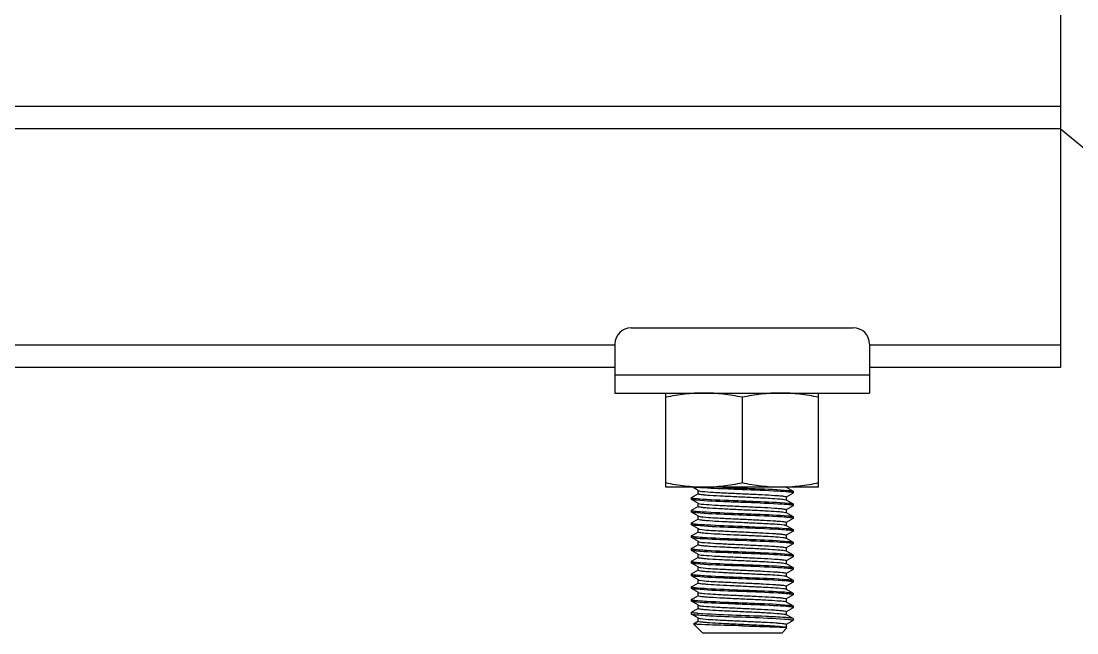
# Model space of a CAD drawing. Header units: inches. Extents: x -1293886 to -986005, y -15154 to 203628.
# Drawn here: x -1239434 to -1238868, y 85905 to 86232 of the extents above; entities that cross this region are included whole.
import ezdxf

# ---------------------------------------------------------------- set-up
doc = ezdxf.new("R2010")
doc.units = ezdxf.units.IN
doc.header["$LTSCALE"] = 100
doc.header["$MEASUREMENT"] = 0
doc.layers.add('W_DIM', color=4, linetype='Continuous')
doc.styles.get("Standard").update_dxf_attribs({"font": 'txt.shx', "bigfont": 'bzhz.shx'})
doc.dimstyles.get("Standard").update_dxf_attribs({"dimtxt": 0.18, "dimasz": 0.18, "dimexe": 0.18, "dimexo": 0.0625, "dimgap": 0.09, "dimtad": 0, "dimtih": 1, "dimtoh": 1, "dimdec": 4, "dimzin": 0, "dimdsep": 46, "dimtxsty": 'Standard', "dimcen": 0.09, "dimadec": 0, "dimazin": 0, "dimtfac": 1, "dimtdec": 4, "dimtofl": 0, "dimtmove": 0, "dimatfit": 3, "dimfxl": 0, "dimtolj": 1, "dimtzin": 0, "dimarcsym": 0})

# ---------------------------------------------------------------- blocks, each defined once
blk = doc.blocks.new('1111')
at = {"layer": 'W_DIM', "color": 7}
for p, q in [((-2278362.52, 1710815.37), (-2278362.52, 1710547.84)), ((-2278362.52, 1710687.57), (-2281178.53, 1710687.57)), ((-2278362.52, 1710675.64), (-2281178.53, 1710675.64)), ((-2278592.52, 1710569.11), (-2278473.55, 1710569.11)), ((-2278601.19, 1710559.77), (-2280939.97, 1710559.77)), ((-2278601.19, 1710560.43), (-2278601.19, 1710534.21)), ((-2278464.87, 1710560.43), (-2278464.87, 1710534.21)), ((-2278362.52, 1710559.77), (-2278464.87, 1710559.77)), ((-2278601.19, 1710547.84), (-2280939.97, 1710547.84)), ((-2278362.52, 1710547.84), (-2278464.87, 1710547.84)), ((-2278601.19, 1710544.02), (-2278464.87, 1710544.02)), ((-2278601.19, 1710534.21), (-2278464.87, 1710534.21)), ((-2278573.93, 1710483.77), (-2278573.93, 1710534.21)), ((-2278492.14, 1710483.77), (-2278492.14, 1710534.21)), ((-2278533.03, 1710531.91), (-2278533.03, 1710486.08)), ((-2278492.14, 1710483.77), (-2278573.93, 1710483.77)), ((-2278556.53, 1710481.98), (-2278559.63, 1710483.77)), ((-2278509.53, 1710483.86), (-2278505.83, 1710481.72)), ((-2278560.23, 1710478.31), (-2278560.3, 1710478.23)), ((-2278560.3, 1710478.24), (-2278560.3, 1710477.38)), ((-2278560.23, 1710478.31), (-2278556.53, 1710480.45)), ((-2278556.61, 1710480.37), (-2278556.61, 1710482.07)), ((-2278505.83, 1710480.72), (-2278509.53, 1710478.57)), ((-2278509.46, 1710478.66), (-2278509.46, 1710476.96)), ((-2278505.83, 1710481.72), (-2278505.77, 1710481.64)), ((-2278505.83, 1710480.72), (-2278505.77, 1710480.79)), ((-2278505.77, 1710481.64), (-2278505.77, 1710480.79)), ((-2278560.23, 1710477.31), (-2278560.3, 1710477.38)), ((-2278556.53, 1710475.17), (-2278560.23, 1710477.31)), ((-2278560.23, 1710471.49), (-2278556.53, 1710473.64)), ((-2278556.61, 1710473.55), (-2278556.61, 1710475.25)), ((-2278556.53, 1710475.17), (-2278556.4, 1710475.11)), ((-2278509.53, 1710477.04), (-2278505.83, 1710474.9)), ((-2278505.83, 1710473.9), (-2278509.53, 1710471.76)), ((-2278505.83, 1710474.9), (-2278505.77, 1710474.83)), ((-2278505.83, 1710473.9), (-2278505.77, 1710473.98)), ((-2278505.77, 1710474.83), (-2278505.77, 1710473.98)), ((-2278560.23, 1710471.49), (-2278560.3, 1710471.42)), ((-2278560.3, 1710471.42), (-2278560.3, 1710470.57)), ((-2278560.23, 1710470.49), (-2278560.3, 1710470.57)), ((-2278556.53, 1710468.35), (-2278560.23, 1710470.49)), ((-2278560.23, 1710464.68), (-2278556.53, 1710466.82)), ((-2278556.61, 1710466.73), (-2278556.61, 1710468.44)), ((-2278509.46, 1710467.73), (-2278509.66, 1710467.75)), ((-2278509.53, 1710470.23), (-2278505.83, 1710468.09)), ((-2278505.83, 1710467.08), (-2278509.53, 1710464.94)), ((-2278509.46, 1710471.85), (-2278509.46, 1710470.14)), ((-2278505.83, 1710468.09), (-2278505.77, 1710468.01)), ((-2278505.83, 1710467.08), (-2278505.77, 1710467.16)), ((-2278505.77, 1710468.01), (-2278505.77, 1710467.16)), ((-2278560.23, 1710464.68), (-2278560.3, 1710464.6)), ((-2278560.3, 1710464.6), (-2278560.3, 1710463.75)), ((-2278560.23, 1710463.68), (-2278560.3, 1710463.75)), ((-2278556.53, 1710461.54), (-2278560.23, 1710463.68)), ((-2278556.61, 1710459.92), (-2278556.61, 1710461.62)), ((-2278509.53, 1710463.41), (-2278505.83, 1710461.27)), ((-2278509.46, 1710465.03), (-2278509.46, 1710463.33)), ((-2278505.83, 1710461.27), (-2278505.77, 1710461.2)), ((-2278505.77, 1710461.2), (-2278505.77, 1710460.34)), ((-2278560.23, 1710457.86), (-2278560.3, 1710457.79)), ((-2278560.3, 1710457.79), (-2278560.3, 1710456.94)), ((-2278560.23, 1710456.86), (-2278560.3, 1710456.94)), ((-2278560.23, 1710457.86), (-2278556.53, 1710460)), ((-2278556.53, 1710454.72), (-2278560.23, 1710456.86)), ((-2278509.64, 1710456.64), (-2278509.53, 1710456.6)), ((-2278505.83, 1710460.27), (-2278509.53, 1710458.13)), ((-2278509.53, 1710456.6), (-2278505.83, 1710454.45)), ((-2278509.46, 1710458.21), (-2278509.46, 1710456.51)), ((-2278505.83, 1710460.27), (-2278505.77, 1710460.34)), ((-2278560.23, 1710451.05), (-2278560.3, 1710450.97)), ((-2278560.3, 1710450.97), (-2278560.3, 1710450.12)), ((-2278560.23, 1710450.05), (-2278560.3, 1710450.12)), ((-2278560.23, 1710451.05), (-2278556.53, 1710453.19)), ((-2278556.53, 1710447.9), (-2278560.23, 1710450.05)), ((-2278556.61, 1710453.1), (-2278556.61, 1710454.81)), ((-2278505.83, 1710453.45), (-2278509.53, 1710451.31)), ((-2278509.53, 1710449.78), (-2278505.83, 1710447.64)), ((-2278509.46, 1710451.4), (-2278509.46, 1710449.69)), ((-2278505.83, 1710454.45), (-2278505.77, 1710454.38)), ((-2278505.83, 1710453.45), (-2278505.77, 1710453.53)), ((-2278505.77, 1710454.38), (-2278505.77, 1710453.53)), ((-2278560.23, 1710444.23), (-2278560.3, 1710444.16)), ((-2278560.3, 1710444.16), (-2278560.3, 1710443.3)), ((-2278560.23, 1710444.23), (-2278556.53, 1710446.37)), ((-2278556.61, 1710446.29), (-2278556.61, 1710447.99)), ((-2278556.53, 1710447.9), (-2278556.4, 1710447.84)), ((-2278505.83, 1710446.64), (-2278509.53, 1710444.5)), ((-2278509.46, 1710444.58), (-2278509.46, 1710442.88)), ((-2278505.83, 1710447.64), (-2278505.77, 1710447.56)), ((-2278505.83, 1710446.64), (-2278505.77, 1710446.71)), ((-2278505.77, 1710447.56), (-2278505.77, 1710446.71)), ((-2278560.23, 1710443.23), (-2278560.3, 1710443.3)), ((-2278556.53, 1710441.09), (-2278560.23, 1710443.23)), ((-2278560.23, 1710437.41), (-2278556.53, 1710439.56)), ((-2278556.61, 1710439.47), (-2278556.61, 1710441.17)), ((-2278509.46, 1710440.47), (-2278509.66, 1710440.48)), ((-2278509.53, 1710442.96), (-2278505.83, 1710440.82)), ((-2278505.83, 1710439.82), (-2278509.53, 1710437.68)), ((-2278505.83, 1710440.82), (-2278505.77, 1710440.75)), ((-2278505.83, 1710439.82), (-2278505.77, 1710439.9)), ((-2278505.77, 1710440.75), (-2278505.77, 1710439.9)), ((-2278560.23, 1710437.41), (-2278560.3, 1710437.34)), ((-2278560.3, 1710437.34), (-2278560.3, 1710436.49)), ((-2278560.23, 1710436.41), (-2278560.3, 1710436.49)), ((-2278556.53, 1710434.27), (-2278560.23, 1710436.41)), ((-2278560.23, 1710430.6), (-2278556.53, 1710432.74)), ((-2278556.61, 1710432.65), (-2278556.61, 1710434.36)), ((-2278509.53, 1710436.15), (-2278505.83, 1710434.01)), ((-2278505.83, 1710433.01), (-2278509.53, 1710430.86)), ((-2278509.46, 1710437.77), (-2278509.46, 1710436.06)), ((-2278505.83, 1710434.01), (-2278505.77, 1710433.93)), ((-2278505.83, 1710433.01), (-2278505.77, 1710433.08)), ((-2278505.77, 1710433.93), (-2278505.77, 1710433.08)), ((-2278560.23, 1710430.6), (-2278560.3, 1710430.52)), ((-2278560.3, 1710430.52), (-2278560.3, 1710429.67)), ((-2278560.23, 1710429.6), (-2278560.3, 1710429.67)), ((-2278556.53, 1710427.46), (-2278560.23, 1710429.6)), ((-2278556.61, 1710425.84), (-2278556.61, 1710427.54)), ((-2278509.64, 1710429.38), (-2278509.53, 1710429.33)), ((-2278509.53, 1710429.33), (-2278505.83, 1710427.19)), ((-2278509.46, 1710430.95), (-2278509.46, 1710429.25)), ((-2278505.83, 1710427.19), (-2278505.77, 1710427.12)), ((-2278505.77, 1710427.12), (-2278505.77, 1710426.26)), ((-2278560.23, 1710423.78), (-2278560.3, 1710423.71)), ((-2278560.3, 1710423.71), (-2278560.3, 1710422.86)), ((-2278560.23, 1710422.78), (-2278560.3, 1710422.86)), ((-2278560.23, 1710423.78), (-2278556.53, 1710425.92)), ((-2278556.53, 1710420.64), (-2278560.23, 1710422.78)), ((-2278505.83, 1710426.19), (-2278509.53, 1710424.05)), ((-2278509.53, 1710422.52), (-2278505.83, 1710420.37)), ((-2278509.46, 1710424.13), (-2278509.46, 1710422.43)), ((-2278505.83, 1710426.19), (-2278505.77, 1710426.26)), ((-2278560.3, 1710416.89), (-2278560.23, 1710416.97)), ((-2278560.3, 1710416.89), (-2278560.3, 1710416.04)), ((-2278560.3, 1710416.04), (-2278560.23, 1710415.97)), ((-2278560.23, 1710416.97), (-2278556.53, 1710419.11)), ((-2278556.53, 1710413.82), (-2278560.23, 1710415.97)), ((-2278560.05, 1710416.74), (-2278560.14, 1710416.78)), ((-2278556.61, 1710419.02), (-2278556.61, 1710420.73)), ((-2278556.53, 1710420.64), (-2278556.4, 1710420.58)), ((-2278505.83, 1710419.37), (-2278509.53, 1710417.23)), ((-2278509.53, 1710415.7), (-2278505.83, 1710413.56)), ((-2278509.46, 1710417.32), (-2278509.46, 1710415.61)), ((-2278505.83, 1710420.37), (-2278505.77, 1710420.3)), ((-2278505.83, 1710419.37), (-2278505.77, 1710419.45)), ((-2278505.77, 1710420.3), (-2278505.77, 1710419.45)), ((-2278559.16, 1710410.73), (-2278559.15, 1710410.78)), ((-2278554.33, 1710405.9), (-2278559.16, 1710410.73)), ((-2278559.15, 1710410.78), (-2278556.53, 1710412.29)), ((-2278556.61, 1710412.21), (-2278556.61, 1710413.91)), ((-2278505.83, 1710412.56), (-2278509.53, 1710410.42)), ((-2278509.46, 1710410.5), (-2278509.46, 1710408.8)), ((-2278505.77, 1710413.48), (-2278505.83, 1710413.56)), ((-2278505.83, 1710412.56), (-2278505.77, 1710412.63)), ((-2278505.77, 1710413.48), (-2278505.77, 1710412.63)), ((-2278554.33, 1710405.9), (-2278511.73, 1710405.9)), ((-2278511.73, 1710405.9), (-2278509.06, 1710408.57)), ((-2278509.72, 1710408.75), (-2278509.38, 1710408.7)), ((-2278509.08, 1710408.62), (-2278509.06, 1710408.57))]:
    blk.add_line(p, q, dxfattribs=at)
for centre, radius, start, end in [((-2278592.52, 1710560.43), 8.68, 90, 180), ((-2278473.55, 1710560.43), 8.68, 0, 90), ((-2278553.12, 1710532.91), 49.4, 264.0812, 264.633), ((-2278408.04, 1713672.73), 3191.83, 267.56828, 267.75562), ((-2278550.54, 1710554.92), 77.49, 264.6627, 265.5428), ((-2278515.35, 1710406.26), 75.33, 84.5776, 85.5479), ((-2278555.88, 1710476.6), 1.58, 250.9561, 252.0907), ((-2278515.5, 1710397.65), 77.14, 84.6498, 85.5433), ((-2278550.62, 1710547.08), 76.47, 264.6243, 265.5438), ((-2278510.75, 1710466.79), 3.66, 75.6696, 76.5396), ((-2278550.4, 1710542.97), 79.18, 264.7268, 265.5405), ((-2278515.3, 1710386.36), 74.78, 84.5514, 85.5534), ((-2278550.55, 1710534.3), 77.32, 264.6569, 265.5429), ((-2278550.54, 1710527.66), 77.49, 264.6627, 265.5428), ((-2278515.35, 1710379), 75.33, 84.5776, 85.5479), ((-2278550.62, 1710519.82), 76.47, 264.6243, 265.5438), ((-2278555.88, 1710449.33), 1.58, 250.9561, 252.0907), ((-2278515.5, 1710370.38), 77.14, 84.6498, 85.5433), ((-2278510.75, 1710439.53), 3.66, 75.6696, 76.5396), ((-2278550.4, 1710515.71), 79.18, 264.7268, 265.5405), ((-2278515.3, 1710359.1), 74.78, 84.5514, 85.5534), ((-2278550.55, 1710507.03), 77.32, 264.6569, 265.5429), ((-2278515.35, 1710351.73), 75.33, 84.5776, 85.5479), ((-2278550.54, 1710500.39), 77.49, 264.6627, 265.5428), ((-2278549.27, 1710508.19), 93.01, 265.186, 265.5314), ((-2278549.08, 1710511.36), 95.33, 265.24, 265.547), ((-2278555.88, 1710422.07), 1.58, 250.9561, 252.0907), ((-2278510.75, 1710412.26), 3.66, 75.6696, 76.5396), ((-2278515.5, 1710343.12), 77.14, 84.6498, 85.5433)]:
    blk.add_arc(centre, radius, start, end, dxfattribs=at)
for points, knots in [([(-2278553.48, 1710534.21), (-2278556.91, 1710534.21), (-2278563.78, 1710533.78), (-2278570.56, 1710532.62), (-2278573.93, 1710531.91)], [0, 0, 0, 0, 0.499234, 1, 1, 1, 1]), ([(-2278533.03, 1710531.91), (-2278536.4, 1710532.62), (-2278543.18, 1710533.78), (-2278550.05, 1710534.21), (-2278553.48, 1710534.21)], [0, 0, 0, 0, 0.500766, 1, 1, 1, 1]), ([(-2278512.59, 1710534.21), (-2278516.01, 1710534.21), (-2278522.89, 1710533.78), (-2278529.67, 1710532.62), (-2278533.03, 1710531.91)], [0, 0, 0, 0, 0.499234, 1, 1, 1, 1]), ([(-2278492.14, 1710531.91), (-2278495.5, 1710532.62), (-2278502.28, 1710533.78), (-2278509.16, 1710534.21), (-2278512.59, 1710534.21)], [0, 0, 0, 0, 0.500766, 1, 1, 1, 1]), ([(-2278553.48, 1710483.77), (-2278556.91, 1710483.77), (-2278563.78, 1710484.2), (-2278570.56, 1710485.37), (-2278573.93, 1710486.08)], [0, 0, 0, 0, 0.499234, 1, 1, 1, 1]), ([(-2278553.55, 1710483.42), (-2278553.96, 1710483.44), (-2278555.36, 1710483.53), (-2278556.75, 1710483.63), (-2278557.74, 1710483.73)], [0, 0, 0, 0, 0.289844, 1, 1, 1, 1]), ([(-2278533.03, 1710482.5), (-2278534.95, 1710482.57), (-2278541.8, 1710482.85), (-2278548.64, 1710483.12), (-2278553.55, 1710483.42)], [0, 0, 0, 0, 0.280726, 1, 1, 1, 1]), ([(-2278533.03, 1710486.08), (-2278536.4, 1710485.37), (-2278543.18, 1710484.2), (-2278550.05, 1710483.77), (-2278553.48, 1710483.77)], [0, 0, 0, 0, 0.500766, 1, 1, 1, 1]), ([(-2278512.59, 1710483.77), (-2278516.01, 1710483.77), (-2278522.89, 1710484.2), (-2278529.67, 1710485.37), (-2278533.03, 1710486.08)], [0, 0, 0, 0, 0.499234, 1, 1, 1, 1]), ([(-2278533.03, 1710483.35), (-2278530.47, 1710483.25), (-2278522.19, 1710482.89), (-2278513.9, 1710482.65), (-2278508.2, 1710482.11)], [0, 0, 0, 0, 0.309919, 1, 1, 1, 1]), ([(-2278492.14, 1710486.08), (-2278495.5, 1710485.37), (-2278502.28, 1710484.2), (-2278509.16, 1710483.77), (-2278512.59, 1710483.77)], [0, 0, 0, 0, 0.500766, 1, 1, 1, 1]), ([(-2278560.3, 1710478.23), (-2278560.3, 1710478.2), (-2278560.17, 1710478.12), (-2278560.06, 1710478.09), (-2278559.98, 1710478.07)], [0, 0, 0, 0, 0.314295, 1, 1, 1, 1]), ([(-2278559.98, 1710478.07), (-2278559.86, 1710478.04), (-2278559.12, 1710477.89), (-2278558.37, 1710477.82), (-2278557.74, 1710477.76)], [0, 0, 0, 0, 0.163341, 1, 1, 1, 1]), ([(-2278556.61, 1710480.37), (-2278556.61, 1710480.21), (-2278555.8, 1710480.12), (-2278554.82, 1710479.9), (-2278552.74, 1710479.74), (-2278548.92, 1710479.44), (-2278542.82, 1710479.12), (-2278534.78, 1710478.74), (-2278526.48, 1710478.35), (-2278519.07, 1710478.02), (-2278513.62, 1710477.58), (-2278510.69, 1710477.41), (-2278509.74, 1710477.13)], [0, 0, 0, 0, 0.009703, 0.035887, 0.07813, 0.135078, 0.284815, 0.464601, 0.649729, 0.81476, 0.937049, 1, 1, 1, 1]), ([(-2278556.56, 1710477.66), (-2278555.11, 1710477.55), (-2278547.28, 1710477.07), (-2278539.43, 1710476.79), (-2278533.03, 1710476.53)], [0, 0, 0, 0, 0.184553, 1, 1, 1, 1]), ([(-2278556.53, 1710481.98), (-2278556.49, 1710481.96), (-2278556.37, 1710481.91), (-2278556.24, 1710481.88), (-2278556.17, 1710481.86)], [0, 0, 0, 0, 0.406881, 1, 1, 1, 1]), ([(-2278556.17, 1710481.86), (-2278555.12, 1710481.61), (-2278552.08, 1710481.4), (-2278546.49, 1710480.99), (-2278539.07, 1710480.65), (-2278530.85, 1710480.27), (-2278522.94, 1710479.89), (-2278516.97, 1710479.58), (-2278513.23, 1710479.28), (-2278511.2, 1710479.12), (-2278510.24, 1710478.9), (-2278509.46, 1710478.81), (-2278509.46, 1710478.66)], [0, 0, 0, 0, 0.068576, 0.194029, 0.359725, 0.543506, 0.720761, 0.867753, 0.923531, 0.964877, 0.99049, 1, 1, 1, 1]), ([(-2278509.5, 1710481.37), (-2278510.95, 1710481.48), (-2278518.79, 1710481.95), (-2278526.63, 1710482.24), (-2278533.03, 1710482.5)], [0, 0, 0, 0, 0.184493, 1, 1, 1, 1]), ([(-2278506.05, 1710480.95), (-2278506.16, 1710480.98), (-2278506.88, 1710481.13), (-2278507.62, 1710481.2), (-2278508.23, 1710481.26)], [0, 0, 0, 0, 0.160696, 1, 1, 1, 1]), ([(-2278508.2, 1710482.11), (-2278507.9, 1710482.08), (-2278507.12, 1710481.96), (-2278506.27, 1710481.97), (-2278505.83, 1710481.72)], [0, 0, 0, 0, 0.378482, 1, 1, 1, 1]), ([(-2278505.77, 1710480.79), (-2278505.77, 1710480.83), (-2278505.88, 1710480.9), (-2278505.98, 1710480.93), (-2278506.05, 1710480.95)], [0, 0, 0, 0, 0.318595, 1, 1, 1, 1]), ([(-2278557.79, 1710476.91), (-2278558.1, 1710476.94), (-2278558.91, 1710477.06), (-2278559.79, 1710477.05), (-2278560.23, 1710477.31)], [0, 0, 0, 0, 0.379133, 1, 1, 1, 1]), ([(-2278533.03, 1710475.68), (-2278535.58, 1710475.78), (-2278543.84, 1710476.13), (-2278552.1, 1710476.37), (-2278557.79, 1710476.91)], [0, 0, 0, 0, 0.309073, 1, 1, 1, 1]), ([(-2278556.61, 1710473.55), (-2278556.61, 1710473.4), (-2278555.82, 1710473.31), (-2278554.87, 1710473.09), (-2278552.84, 1710472.93), (-2278549.1, 1710472.63), (-2278543.12, 1710472.32), (-2278535.21, 1710471.94), (-2278526.99, 1710471.56), (-2278519.57, 1710471.22), (-2278513.98, 1710470.81), (-2278510.94, 1710470.6), (-2278509.9, 1710470.35)], [0, 0, 0, 0, 0.009517, 0.035128, 0.076492, 0.132277, 0.279305, 0.456588, 0.640385, 0.806077, 0.931494, 1, 1, 1, 1]), ([(-2278556.37, 1710475.1), (-2278555.46, 1710474.8), (-2278552.56, 1710474.65), (-2278547.16, 1710474.2), (-2278539.75, 1710473.87), (-2278531.43, 1710473.48), (-2278523.34, 1710473.1), (-2278517.21, 1710472.78), (-2278513.36, 1710472.48), (-2278511.26, 1710472.31), (-2278510.27, 1710472.09), (-2278509.46, 1710472), (-2278509.46, 1710471.85)], [0, 0, 0, 0, 0.061098, 0.182334, 0.347135, 0.532706, 0.713328, 0.863975, 0.921317, 0.963856, 0.990226, 1, 1, 1, 1]), ([(-2278533.03, 1710476.53), (-2278530.47, 1710476.43), (-2278522.2, 1710476.08), (-2278513.92, 1710475.84), (-2278508.23, 1710475.29)], [0, 0, 0, 0, 0.309586, 1, 1, 1, 1]), ([(-2278509.51, 1710474.55), (-2278510.95, 1710474.66), (-2278518.79, 1710475.14), (-2278526.64, 1710475.42), (-2278533.03, 1710475.68)], [0, 0, 0, 0, 0.184541, 1, 1, 1, 1]), ([(-2278509.74, 1710477.13), (-2278509.7, 1710477.11), (-2278509.63, 1710477.09), (-2278509.56, 1710477.06), (-2278509.53, 1710477.04)], [0, 0, 0, 0, 0.569522, 1, 1, 1, 1]), ([(-2278506.07, 1710474.14), (-2278506.19, 1710474.17), (-2278506.93, 1710474.32), (-2278507.68, 1710474.39), (-2278508.31, 1710474.45)], [0, 0, 0, 0, 0.16229, 1, 1, 1, 1]), ([(-2278508.23, 1710475.29), (-2278507.93, 1710475.26), (-2278507.13, 1710475.15), (-2278506.27, 1710475.15), (-2278505.83, 1710474.9)], [0, 0, 0, 0, 0.378727, 1, 1, 1, 1]), ([(-2278505.77, 1710473.98), (-2278505.77, 1710474.01), (-2278505.89, 1710474.09), (-2278506, 1710474.12), (-2278506.07, 1710474.14)], [0, 0, 0, 0, 0.315177, 1, 1, 1, 1]), ([(-2278560.3, 1710471.42), (-2278560.3, 1710471.39), (-2278560.19, 1710471.31), (-2278560.1, 1710471.29), (-2278560.03, 1710471.27)], [0, 0, 0, 0, 0.319254, 1, 1, 1, 1]), ([(-2278557.67, 1710470.09), (-2278558, 1710470.12), (-2278558.84, 1710470.24), (-2278559.77, 1710470.22), (-2278560.23, 1710470.49)], [0, 0, 0, 0, 0.380051, 1, 1, 1, 1]), ([(-2278560.03, 1710471.27), (-2278559.91, 1710471.23), (-2278559.17, 1710471.08), (-2278558.42, 1710471.01), (-2278557.79, 1710470.95)], [0, 0, 0, 0, 0.159053, 1, 1, 1, 1]), ([(-2278533.03, 1710468.86), (-2278535.56, 1710468.96), (-2278543.78, 1710469.31), (-2278552.01, 1710469.56), (-2278557.67, 1710470.09)], [0, 0, 0, 0, 0.307895, 1, 1, 1, 1]), ([(-2278556.61, 1710466.73), (-2278556.61, 1710466.73), (-2278556.6, 1710466.71), (-2278556.6, 1710466.7), (-2278556.59, 1710466.69)], [0, 0, 0, 0, 0.463467, 1, 1, 1, 1]), ([(-2278556.59, 1710466.69), (-2278556.47, 1710466.55), (-2278555.81, 1710466.48), (-2278554.66, 1710466.26), (-2278552.77, 1710466.11), (-2278549.17, 1710465.83), (-2278543.58, 1710465.53), (-2278536.1, 1710465.16), (-2278528.24, 1710464.82), (-2278519.7, 1710464.35), (-2278513.85, 1710464.15), (-2278510.59, 1710463.66)], [0, 0, 0, 0, 0.011937, 0.038615, 0.07957, 0.133598, 0.274096, 0.443272, 0.620779, 0.785256, 1, 1, 1, 1]), ([(-2278556.56, 1710470.84), (-2278555.12, 1710470.73), (-2278547.28, 1710470.26), (-2278539.43, 1710469.97), (-2278533.03, 1710469.72)], [0, 0, 0, 0, 0.184509, 1, 1, 1, 1]), ([(-2278556.53, 1710468.35), (-2278556.48, 1710468.32), (-2278556.04, 1710468.17), (-2278555.58, 1710468.11), (-2278555.19, 1710468.06)], [0, 0, 0, 0, 0.140461, 1, 1, 1, 1]), ([(-2278555.19, 1710468.06), (-2278551.75, 1710467.6), (-2278545.71, 1710467.36), (-2278536.97, 1710466.9), (-2278529.1, 1710466.56), (-2278521.73, 1710466.2), (-2278516.25, 1710465.9), (-2278512.85, 1710465.62), (-2278511.03, 1710465.46), (-2278510.16, 1710465.26), (-2278509.46, 1710465.16), (-2278509.46, 1710465.03)], [0, 0, 0, 0, 0.226556, 0.394464, 0.573122, 0.741029, 0.877994, 0.929534, 0.967621, 0.99116, 1, 1, 1, 1]), ([(-2278533.03, 1710469.72), (-2278530.49, 1710469.61), (-2278522.24, 1710469.26), (-2278513.99, 1710469.02), (-2278508.31, 1710468.48)], [0, 0, 0, 0, 0.308784, 1, 1, 1, 1]), ([(-2278509.66, 1710467.75), (-2278511.1, 1710467.86), (-2278518.89, 1710468.32), (-2278526.69, 1710468.61), (-2278533.03, 1710468.86)], [0, 0, 0, 0, 0.186017, 1, 1, 1, 1]), ([(-2278509.85, 1710470.34), (-2278509.78, 1710470.32), (-2278509.68, 1710470.29), (-2278509.57, 1710470.25), (-2278509.53, 1710470.23)], [0, 0, 0, 0, 0.585672, 1, 1, 1, 1]), ([(-2278506.71, 1710467.45), (-2278506.88, 1710467.47), (-2278507.8, 1710467.59), (-2278508.72, 1710467.67), (-2278509.46, 1710467.73)], [0, 0, 0, 0, 0.190958, 1, 1, 1, 1]), ([(-2278508.31, 1710468.48), (-2278507.99, 1710468.45), (-2278507.18, 1710468.34), (-2278506.28, 1710468.35), (-2278505.83, 1710468.09)], [0, 0, 0, 0, 0.379378, 1, 1, 1, 1]), ([(-2278505.77, 1710467.16), (-2278505.77, 1710467.19), (-2278506.09, 1710467.42), (-2278506.41, 1710467.4), (-2278506.71, 1710467.45)], [0, 0, 0, 0, 0.092798, 1, 1, 1, 1]), ([(-2278560.3, 1710464.6), (-2278560.3, 1710464.56), (-2278560.16, 1710464.49), (-2278560.06, 1710464.46), (-2278559.98, 1710464.44)], [0, 0, 0, 0, 0.312916, 1, 1, 1, 1]), ([(-2278557.75, 1710463.28), (-2278558.07, 1710463.31), (-2278558.89, 1710463.42), (-2278559.78, 1710463.42), (-2278560.23, 1710463.68)], [0, 0, 0, 0, 0.379419, 1, 1, 1, 1]), ([(-2278559.98, 1710464.44), (-2278559.85, 1710464.41), (-2278559.09, 1710464.26), (-2278558.32, 1710464.18), (-2278557.67, 1710464.12)], [0, 0, 0, 0, 0.163149, 1, 1, 1, 1]), ([(-2278533.03, 1710462.05), (-2278535.58, 1710462.15), (-2278543.82, 1710462.5), (-2278552.07, 1710462.74), (-2278557.75, 1710463.28)], [0, 0, 0, 0, 0.308711, 1, 1, 1, 1]), ([(-2278556.55, 1710464.03), (-2278555.11, 1710463.91), (-2278547.27, 1710463.44), (-2278539.43, 1710463.15), (-2278533.03, 1710462.9)], [0, 0, 0, 0, 0.184619, 1, 1, 1, 1]), ([(-2278556.53, 1710461.54), (-2278556.44, 1710461.48), (-2278556.18, 1710461.41), (-2278555.91, 1710461.36), (-2278555.74, 1710461.33)], [0, 0, 0, 0, 0.374139, 1, 1, 1, 1]), ([(-2278555.74, 1710461.33), (-2278552.53, 1710460.78), (-2278546.66, 1710460.62), (-2278538.03, 1710460.13), (-2278529.97, 1710459.78), (-2278522.33, 1710459.41), (-2278516.6, 1710459.11), (-2278513.04, 1710458.82), (-2278511.11, 1710458.66), (-2278510.2, 1710458.45), (-2278509.46, 1710458.36), (-2278509.46, 1710458.21)], [0, 0, 0, 0, 0.210773, 0.377666, 0.558838, 0.731273, 0.873076, 0.926648, 0.966309, 0.990838, 1, 1, 1, 1]), ([(-2278533.03, 1710462.9), (-2278530.7, 1710462.81), (-2278522.87, 1710462.48), (-2278515.03, 1710462.2), (-2278509.54, 1710461.77)], [0, 0, 0, 0, 0.297814, 1, 1, 1, 1]), ([(-2278509.51, 1710460.92), (-2278510.95, 1710461.03), (-2278518.79, 1710461.51), (-2278526.64, 1710461.79), (-2278533.03, 1710462.05)], [0, 0, 0, 0, 0.184504, 1, 1, 1, 1]), ([(-2278510.59, 1710463.66), (-2278510.46, 1710463.64), (-2278510.11, 1710463.58), (-2278509.74, 1710463.53), (-2278509.53, 1710463.41)], [0, 0, 0, 0, 0.353551, 1, 1, 1, 1]), ([(-2278509.54, 1710461.77), (-2278508.69, 1710461.71), (-2278507.48, 1710461.54), (-2278506.18, 1710461.47), (-2278505.84, 1710461.27)], [0, 0, 0, 0, 0.683777, 1, 1, 1, 1]), ([(-2278506.05, 1710460.5), (-2278506.16, 1710460.53), (-2278506.87, 1710460.68), (-2278507.6, 1710460.75), (-2278508.2, 1710460.81)], [0, 0, 0, 0, 0.160861, 1, 1, 1, 1]), ([(-2278560.3, 1710457.79), (-2278560.3, 1710457.75), (-2278560.18, 1710457.68), (-2278560.09, 1710457.65), (-2278560.02, 1710457.63)], [0, 0, 0, 0, 0.318137, 1, 1, 1, 1]), ([(-2278557.74, 1710456.46), (-2278558.06, 1710456.49), (-2278558.88, 1710456.61), (-2278559.78, 1710456.6), (-2278560.23, 1710456.86)], [0, 0, 0, 0, 0.379512, 1, 1, 1, 1]), ([(-2278560.02, 1710457.63), (-2278559.9, 1710457.6), (-2278559.15, 1710457.45), (-2278558.39, 1710457.38), (-2278557.75, 1710457.31)], [0, 0, 0, 0, 0.159502, 1, 1, 1, 1]), ([(-2278533.03, 1710455.23), (-2278535.58, 1710455.33), (-2278543.82, 1710455.68), (-2278552.07, 1710455.93), (-2278557.74, 1710456.46)], [0, 0, 0, 0, 0.308641, 1, 1, 1, 1]), ([(-2278556.61, 1710459.92), (-2278556.61, 1710459.79), (-2278555.93, 1710459.68), (-2278555.08, 1710459.49), (-2278553.3, 1710459.34), (-2278549.99, 1710459.06), (-2278544.63, 1710458.76), (-2278537.4, 1710458.41), (-2278529.64, 1710458.07), (-2278520.85, 1710457.62), (-2278514.74, 1710457.36), (-2278511.21, 1710456.93)], [0, 0, 0, 0, 0.008683, 0.031763, 0.069103, 0.119686, 0.254361, 0.420111, 0.597552, 0.765912, 1, 1, 1, 1]), ([(-2278556.56, 1710457.21), (-2278555.12, 1710457.1), (-2278547.28, 1710456.63), (-2278539.43, 1710456.34), (-2278533.03, 1710456.08)], [0, 0, 0, 0, 0.184538, 1, 1, 1, 1]), ([(-2278533.03, 1710456.08), (-2278530.47, 1710455.98), (-2278522.19, 1710455.63), (-2278513.9, 1710455.39), (-2278508.2, 1710454.84)], [0, 0, 0, 0, 0.309919, 1, 1, 1, 1]), ([(-2278509.5, 1710454.1), (-2278510.95, 1710454.22), (-2278518.79, 1710454.69), (-2278526.63, 1710454.98), (-2278533.03, 1710455.23)], [0, 0, 0, 0, 0.184493, 1, 1, 1, 1]), ([(-2278511.21, 1710456.93), (-2278511.03, 1710456.91), (-2278510.5, 1710456.83), (-2278509.97, 1710456.77), (-2278509.64, 1710456.64)], [0, 0, 0, 0, 0.341642, 1, 1, 1, 1]), ([(-2278505.77, 1710460.34), (-2278505.77, 1710460.38), (-2278505.88, 1710460.45), (-2278505.98, 1710460.48), (-2278506.05, 1710460.5)], [0, 0, 0, 0, 0.319044, 1, 1, 1, 1]), ([(-2278560.3, 1710450.97), (-2278560.3, 1710450.93), (-2278560.17, 1710450.85), (-2278560.06, 1710450.83), (-2278559.98, 1710450.81)], [0, 0, 0, 0, 0.314295, 1, 1, 1, 1]), ([(-2278557.79, 1710449.65), (-2278558.1, 1710449.68), (-2278558.91, 1710449.79), (-2278559.79, 1710449.79), (-2278560.23, 1710450.05)], [0, 0, 0, 0, 0.379133, 1, 1, 1, 1]), ([(-2278559.98, 1710450.81), (-2278559.86, 1710450.78), (-2278559.12, 1710450.63), (-2278558.37, 1710450.56), (-2278557.74, 1710450.5)], [0, 0, 0, 0, 0.163341, 1, 1, 1, 1]), ([(-2278533.03, 1710448.42), (-2278535.58, 1710448.52), (-2278543.84, 1710448.87), (-2278552.1, 1710449.11), (-2278557.79, 1710449.65)], [0, 0, 0, 0, 0.309073, 1, 1, 1, 1]), ([(-2278556.61, 1710453.1), (-2278556.61, 1710452.95), (-2278555.8, 1710452.86), (-2278554.82, 1710452.64), (-2278552.74, 1710452.47), (-2278548.92, 1710452.17), (-2278542.82, 1710451.86), (-2278534.78, 1710451.48), (-2278526.48, 1710451.09), (-2278519.07, 1710450.75), (-2278513.62, 1710450.31), (-2278510.69, 1710450.14), (-2278509.74, 1710449.86)], [0, 0, 0, 0, 0.009703, 0.035887, 0.07813, 0.135078, 0.284815, 0.464601, 0.649729, 0.81476, 0.937049, 1, 1, 1, 1]), ([(-2278556.56, 1710450.4), (-2278555.11, 1710450.28), (-2278547.28, 1710449.81), (-2278539.43, 1710449.52), (-2278533.03, 1710449.27)], [0, 0, 0, 0, 0.184553, 1, 1, 1, 1]), ([(-2278556.53, 1710454.72), (-2278556.49, 1710454.69), (-2278556.37, 1710454.65), (-2278556.24, 1710454.61), (-2278556.17, 1710454.6)], [0, 0, 0, 0, 0.406881, 1, 1, 1, 1]), ([(-2278556.17, 1710454.6), (-2278555.12, 1710454.35), (-2278552.08, 1710454.13), (-2278546.49, 1710453.73), (-2278539.07, 1710453.38), (-2278530.85, 1710453), (-2278522.94, 1710452.63), (-2278516.97, 1710452.31), (-2278513.23, 1710452.02), (-2278511.2, 1710451.86), (-2278510.24, 1710451.64), (-2278509.46, 1710451.55), (-2278509.46, 1710451.4)], [0, 0, 0, 0, 0.068576, 0.194029, 0.359725, 0.543506, 0.720761, 0.867753, 0.923531, 0.964877, 0.99049, 1, 1, 1, 1]), ([(-2278509.74, 1710449.86), (-2278509.7, 1710449.85), (-2278509.63, 1710449.83), (-2278509.56, 1710449.8), (-2278509.53, 1710449.78)], [0, 0, 0, 0, 0.569522, 1, 1, 1, 1]), ([(-2278506.05, 1710453.68), (-2278506.16, 1710453.71), (-2278506.88, 1710453.86), (-2278507.62, 1710453.93), (-2278508.23, 1710453.99)], [0, 0, 0, 0, 0.160696, 1, 1, 1, 1]), ([(-2278508.2, 1710454.84), (-2278507.9, 1710454.81), (-2278507.12, 1710454.7), (-2278506.27, 1710454.7), (-2278505.83, 1710454.45)], [0, 0, 0, 0, 0.378482, 1, 1, 1, 1]), ([(-2278505.77, 1710453.53), (-2278505.77, 1710453.56), (-2278505.88, 1710453.64), (-2278505.98, 1710453.66), (-2278506.05, 1710453.68)], [0, 0, 0, 0, 0.318595, 1, 1, 1, 1]), ([(-2278560.3, 1710444.16), (-2278560.3, 1710444.12), (-2278560.19, 1710444.05), (-2278560.1, 1710444.02), (-2278560.03, 1710444)], [0, 0, 0, 0, 0.319254, 1, 1, 1, 1]), ([(-2278560.03, 1710444), (-2278559.91, 1710443.97), (-2278559.17, 1710443.82), (-2278558.42, 1710443.75), (-2278557.79, 1710443.69)], [0, 0, 0, 0, 0.159053, 1, 1, 1, 1]), ([(-2278556.61, 1710446.29), (-2278556.61, 1710446.14), (-2278555.82, 1710446.04), (-2278554.87, 1710445.83), (-2278552.84, 1710445.67), (-2278549.1, 1710445.37), (-2278543.12, 1710445.06), (-2278535.21, 1710444.68), (-2278526.99, 1710444.3), (-2278519.57, 1710443.95), (-2278513.98, 1710443.55), (-2278510.94, 1710443.34), (-2278509.9, 1710443.09)], [0, 0, 0, 0, 0.009517, 0.035128, 0.076492, 0.132277, 0.279305, 0.456588, 0.640385, 0.806077, 0.931494, 1, 1, 1, 1]), ([(-2278556.37, 1710447.84), (-2278555.46, 1710447.54), (-2278552.56, 1710447.39), (-2278547.16, 1710446.93), (-2278539.75, 1710446.6), (-2278531.43, 1710446.21), (-2278523.34, 1710445.83), (-2278517.21, 1710445.51), (-2278513.36, 1710445.21), (-2278511.26, 1710445.05), (-2278510.27, 1710444.83), (-2278509.46, 1710444.74), (-2278509.46, 1710444.58)], [0, 0, 0, 0, 0.061098, 0.182334, 0.347135, 0.532706, 0.713328, 0.863975, 0.921317, 0.963856, 0.990226, 1, 1, 1, 1]), ([(-2278533.03, 1710449.27), (-2278530.47, 1710449.17), (-2278522.2, 1710448.81), (-2278513.92, 1710448.57), (-2278508.23, 1710448.03)], [0, 0, 0, 0, 0.309586, 1, 1, 1, 1]), ([(-2278509.51, 1710447.29), (-2278510.95, 1710447.4), (-2278518.79, 1710447.87), (-2278526.64, 1710448.16), (-2278533.03, 1710448.42)], [0, 0, 0, 0, 0.184541, 1, 1, 1, 1]), ([(-2278506.07, 1710446.87), (-2278506.19, 1710446.91), (-2278506.93, 1710447.05), (-2278507.68, 1710447.12), (-2278508.31, 1710447.18)], [0, 0, 0, 0, 0.16229, 1, 1, 1, 1]), ([(-2278508.23, 1710448.03), (-2278507.93, 1710448), (-2278507.13, 1710447.89), (-2278506.27, 1710447.89), (-2278505.83, 1710447.64)], [0, 0, 0, 0, 0.378727, 1, 1, 1, 1]), ([(-2278505.77, 1710446.71), (-2278505.77, 1710446.75), (-2278505.89, 1710446.83), (-2278506, 1710446.85), (-2278506.07, 1710446.87)], [0, 0, 0, 0, 0.315177, 1, 1, 1, 1]), ([(-2278557.67, 1710442.82), (-2278558, 1710442.85), (-2278558.84, 1710442.97), (-2278559.77, 1710442.96), (-2278560.23, 1710443.23)], [0, 0, 0, 0, 0.380051, 1, 1, 1, 1]), ([(-2278533.03, 1710441.6), (-2278535.56, 1710441.7), (-2278543.78, 1710442.05), (-2278552.01, 1710442.3), (-2278557.67, 1710442.82)], [0, 0, 0, 0, 0.307895, 1, 1, 1, 1]), ([(-2278556.61, 1710439.47), (-2278556.61, 1710439.46), (-2278556.6, 1710439.45), (-2278556.6, 1710439.43), (-2278556.59, 1710439.43)], [0, 0, 0, 0, 0.463467, 1, 1, 1, 1]), ([(-2278556.59, 1710439.43), (-2278556.47, 1710439.29), (-2278555.81, 1710439.21), (-2278554.66, 1710438.99), (-2278552.77, 1710438.84), (-2278549.17, 1710438.56), (-2278543.58, 1710438.26), (-2278536.1, 1710437.9), (-2278528.24, 1710437.56), (-2278519.7, 1710437.09), (-2278513.85, 1710436.89), (-2278510.59, 1710436.4)], [0, 0, 0, 0, 0.011937, 0.038615, 0.07957, 0.133598, 0.274096, 0.443272, 0.620779, 0.785256, 1, 1, 1, 1]), ([(-2278556.56, 1710443.58), (-2278555.12, 1710443.47), (-2278547.28, 1710442.99), (-2278539.43, 1710442.71), (-2278533.03, 1710442.45)], [0, 0, 0, 0, 0.184509, 1, 1, 1, 1]), ([(-2278556.53, 1710441.09), (-2278556.48, 1710441.06), (-2278556.04, 1710440.9), (-2278555.58, 1710440.85), (-2278555.19, 1710440.8)], [0, 0, 0, 0, 0.140461, 1, 1, 1, 1]), ([(-2278555.19, 1710440.8), (-2278551.75, 1710440.33), (-2278545.71, 1710440.1), (-2278536.97, 1710439.64), (-2278529.1, 1710439.29), (-2278521.73, 1710438.93), (-2278516.25, 1710438.63), (-2278512.85, 1710438.36), (-2278511.03, 1710438.2), (-2278510.16, 1710438), (-2278509.46, 1710437.9), (-2278509.46, 1710437.77)], [0, 0, 0, 0, 0.226556, 0.394464, 0.573122, 0.741029, 0.877994, 0.929534, 0.967621, 0.99116, 1, 1, 1, 1]), ([(-2278533.03, 1710442.45), (-2278530.49, 1710442.35), (-2278522.24, 1710442), (-2278513.99, 1710441.76), (-2278508.31, 1710441.22)], [0, 0, 0, 0, 0.308784, 1, 1, 1, 1]), ([(-2278509.66, 1710440.48), (-2278511.1, 1710440.59), (-2278518.89, 1710441.06), (-2278526.69, 1710441.35), (-2278533.03, 1710441.6)], [0, 0, 0, 0, 0.186017, 1, 1, 1, 1]), ([(-2278509.85, 1710443.07), (-2278509.78, 1710443.06), (-2278509.68, 1710443.03), (-2278509.57, 1710442.99), (-2278509.53, 1710442.96)], [0, 0, 0, 0, 0.585672, 1, 1, 1, 1]), ([(-2278506.71, 1710440.18), (-2278506.88, 1710440.21), (-2278507.8, 1710440.33), (-2278508.72, 1710440.41), (-2278509.46, 1710440.47)], [0, 0, 0, 0, 0.190958, 1, 1, 1, 1]), ([(-2278508.31, 1710441.22), (-2278507.99, 1710441.19), (-2278507.18, 1710441.08), (-2278506.28, 1710441.08), (-2278505.83, 1710440.82)], [0, 0, 0, 0, 0.379378, 1, 1, 1, 1]), ([(-2278505.77, 1710439.9), (-2278505.77, 1710439.93), (-2278506.09, 1710440.16), (-2278506.41, 1710440.14), (-2278506.71, 1710440.18)], [0, 0, 0, 0, 0.092798, 1, 1, 1, 1]), ([(-2278560.3, 1710437.34), (-2278560.3, 1710437.3), (-2278560.16, 1710437.22), (-2278560.06, 1710437.19), (-2278559.98, 1710437.17)], [0, 0, 0, 0, 0.312916, 1, 1, 1, 1]), ([(-2278557.75, 1710436.02), (-2278558.07, 1710436.05), (-2278558.89, 1710436.16), (-2278559.78, 1710436.15), (-2278560.23, 1710436.41)], [0, 0, 0, 0, 0.379419, 1, 1, 1, 1]), ([(-2278559.98, 1710437.17), (-2278559.85, 1710437.14), (-2278559.09, 1710436.99), (-2278558.32, 1710436.92), (-2278557.67, 1710436.86)], [0, 0, 0, 0, 0.163149, 1, 1, 1, 1]), ([(-2278533.03, 1710434.78), (-2278535.58, 1710434.89), (-2278543.82, 1710435.24), (-2278552.07, 1710435.48), (-2278557.75, 1710436.02)], [0, 0, 0, 0, 0.308711, 1, 1, 1, 1]), ([(-2278556.61, 1710432.65), (-2278556.61, 1710432.52), (-2278555.93, 1710432.42), (-2278555.08, 1710432.23), (-2278553.3, 1710432.07), (-2278549.99, 1710431.8), (-2278544.63, 1710431.5), (-2278537.4, 1710431.15), (-2278529.64, 1710430.8), (-2278520.85, 1710430.35), (-2278514.74, 1710430.1), (-2278511.21, 1710429.67)], [0, 0, 0, 0, 0.008683, 0.031763, 0.069103, 0.119686, 0.254361, 0.420111, 0.597552, 0.765912, 1, 1, 1, 1]), ([(-2278556.55, 1710436.76), (-2278555.11, 1710436.65), (-2278547.27, 1710436.18), (-2278539.43, 1710435.89), (-2278533.03, 1710435.64)], [0, 0, 0, 0, 0.184619, 1, 1, 1, 1]), ([(-2278556.53, 1710434.27), (-2278556.44, 1710434.22), (-2278556.18, 1710434.15), (-2278555.91, 1710434.09), (-2278555.74, 1710434.06)], [0, 0, 0, 0, 0.374139, 1, 1, 1, 1]), ([(-2278555.74, 1710434.06), (-2278552.53, 1710433.51), (-2278546.66, 1710433.36), (-2278538.03, 1710432.87), (-2278529.97, 1710432.52), (-2278522.33, 1710432.15), (-2278516.6, 1710431.84), (-2278513.04, 1710431.55), (-2278511.11, 1710431.4), (-2278510.2, 1710431.19), (-2278509.46, 1710431.09), (-2278509.46, 1710430.95)], [0, 0, 0, 0, 0.210773, 0.377666, 0.558838, 0.731273, 0.873076, 0.926648, 0.966309, 0.990838, 1, 1, 1, 1]), ([(-2278533.03, 1710435.64), (-2278530.7, 1710435.54), (-2278522.87, 1710435.22), (-2278515.03, 1710434.94), (-2278509.54, 1710434.51)], [0, 0, 0, 0, 0.297814, 1, 1, 1, 1]), ([(-2278509.51, 1710433.65), (-2278510.95, 1710433.77), (-2278518.79, 1710434.24), (-2278526.64, 1710434.53), (-2278533.03, 1710434.78)], [0, 0, 0, 0, 0.184504, 1, 1, 1, 1]), ([(-2278510.59, 1710436.4), (-2278510.46, 1710436.38), (-2278510.11, 1710436.32), (-2278509.74, 1710436.26), (-2278509.53, 1710436.15)], [0, 0, 0, 0, 0.353551, 1, 1, 1, 1]), ([(-2278509.54, 1710434.51), (-2278508.69, 1710434.44), (-2278507.48, 1710434.27), (-2278506.18, 1710434.2), (-2278505.84, 1710434.01)], [0, 0, 0, 0, 0.683777, 1, 1, 1, 1]), ([(-2278506.05, 1710433.23), (-2278506.16, 1710433.27), (-2278506.87, 1710433.41), (-2278507.6, 1710433.48), (-2278508.2, 1710433.54)], [0, 0, 0, 0, 0.160861, 1, 1, 1, 1]), ([(-2278505.77, 1710433.08), (-2278505.77, 1710433.11), (-2278505.88, 1710433.19), (-2278505.98, 1710433.22), (-2278506.05, 1710433.23)], [0, 0, 0, 0, 0.319044, 1, 1, 1, 1]), ([(-2278560.3, 1710430.52), (-2278560.3, 1710430.49), (-2278560.18, 1710430.41), (-2278560.09, 1710430.39), (-2278560.02, 1710430.37)], [0, 0, 0, 0, 0.318137, 1, 1, 1, 1]), ([(-2278557.74, 1710429.2), (-2278558.06, 1710429.23), (-2278558.88, 1710429.34), (-2278559.78, 1710429.34), (-2278560.23, 1710429.6)], [0, 0, 0, 0, 0.379512, 1, 1, 1, 1]), ([(-2278560.02, 1710430.37), (-2278559.9, 1710430.34), (-2278559.15, 1710430.18), (-2278558.39, 1710430.11), (-2278557.75, 1710430.05)], [0, 0, 0, 0, 0.159502, 1, 1, 1, 1]), ([(-2278533.03, 1710427.97), (-2278535.58, 1710428.07), (-2278543.82, 1710428.42), (-2278552.07, 1710428.66), (-2278557.74, 1710429.2)], [0, 0, 0, 0, 0.308641, 1, 1, 1, 1]), ([(-2278556.56, 1710429.95), (-2278555.12, 1710429.84), (-2278547.28, 1710429.36), (-2278539.43, 1710429.07), (-2278533.03, 1710428.82)], [0, 0, 0, 0, 0.184538, 1, 1, 1, 1]), ([(-2278556.53, 1710427.46), (-2278556.49, 1710427.43), (-2278556.37, 1710427.38), (-2278556.24, 1710427.35), (-2278556.17, 1710427.33)], [0, 0, 0, 0, 0.406881, 1, 1, 1, 1]), ([(-2278556.17, 1710427.33), (-2278555.12, 1710427.08), (-2278552.08, 1710426.87), (-2278546.49, 1710426.47), (-2278539.07, 1710426.12), (-2278530.85, 1710425.74), (-2278522.94, 1710425.36), (-2278516.97, 1710425.05), (-2278513.23, 1710424.75), (-2278511.2, 1710424.59), (-2278510.24, 1710424.38), (-2278509.46, 1710424.28), (-2278509.46, 1710424.13)], [0, 0, 0, 0, 0.068576, 0.194029, 0.359725, 0.543506, 0.720761, 0.867753, 0.923531, 0.964877, 0.99049, 1, 1, 1, 1]), ([(-2278533.03, 1710428.82), (-2278530.47, 1710428.72), (-2278522.19, 1710428.36), (-2278513.9, 1710428.13), (-2278508.2, 1710427.58)], [0, 0, 0, 0, 0.309919, 1, 1, 1, 1]), ([(-2278509.5, 1710426.84), (-2278510.95, 1710426.95), (-2278518.79, 1710427.43), (-2278526.63, 1710427.71), (-2278533.03, 1710427.97)], [0, 0, 0, 0, 0.184493, 1, 1, 1, 1]), ([(-2278511.21, 1710429.67), (-2278511.03, 1710429.64), (-2278510.5, 1710429.57), (-2278509.97, 1710429.5), (-2278509.64, 1710429.38)], [0, 0, 0, 0, 0.341642, 1, 1, 1, 1]), ([(-2278506.05, 1710426.42), (-2278506.16, 1710426.45), (-2278506.88, 1710426.6), (-2278507.62, 1710426.67), (-2278508.23, 1710426.73)], [0, 0, 0, 0, 0.160696, 1, 1, 1, 1]), ([(-2278508.2, 1710427.58), (-2278507.9, 1710427.55), (-2278507.12, 1710427.44), (-2278506.27, 1710427.44), (-2278505.83, 1710427.19)], [0, 0, 0, 0, 0.378482, 1, 1, 1, 1]), ([(-2278560.3, 1710423.71), (-2278560.3, 1710423.67), (-2278560.17, 1710423.59), (-2278560.06, 1710423.56), (-2278559.98, 1710423.54)], [0, 0, 0, 0, 0.314295, 1, 1, 1, 1]), ([(-2278557.79, 1710422.39), (-2278558.1, 1710422.42), (-2278558.91, 1710422.53), (-2278559.79, 1710422.52), (-2278560.23, 1710422.78)], [0, 0, 0, 0, 0.379133, 1, 1, 1, 1]), ([(-2278559.98, 1710423.54), (-2278559.86, 1710423.51), (-2278559.12, 1710423.37), (-2278558.37, 1710423.29), (-2278557.74, 1710423.23)], [0, 0, 0, 0, 0.163341, 1, 1, 1, 1]), ([(-2278533.03, 1710421.15), (-2278535.58, 1710421.25), (-2278543.84, 1710421.61), (-2278552.1, 1710421.85), (-2278557.79, 1710422.39)], [0, 0, 0, 0, 0.309073, 1, 1, 1, 1]), ([(-2278556.61, 1710425.84), (-2278556.61, 1710425.69), (-2278555.8, 1710425.59), (-2278554.82, 1710425.37), (-2278552.74, 1710425.21), (-2278548.92, 1710424.91), (-2278542.82, 1710424.59), (-2278534.78, 1710424.21), (-2278526.48, 1710423.83), (-2278519.07, 1710423.49), (-2278513.62, 1710423.05), (-2278510.69, 1710422.88), (-2278509.74, 1710422.6)], [0, 0, 0, 0, 0.009703, 0.035887, 0.07813, 0.135078, 0.284815, 0.464601, 0.649729, 0.81476, 0.937049, 1, 1, 1, 1]), ([(-2278556.56, 1710423.13), (-2278555.11, 1710423.02), (-2278547.28, 1710422.55), (-2278539.43, 1710422.26), (-2278533.03, 1710422)], [0, 0, 0, 0, 0.184553, 1, 1, 1, 1]), ([(-2278533.03, 1710422), (-2278530.47, 1710421.9), (-2278522.2, 1710421.55), (-2278513.92, 1710421.31), (-2278508.23, 1710420.76)], [0, 0, 0, 0, 0.309586, 1, 1, 1, 1]), ([(-2278509.51, 1710420.02), (-2278510.95, 1710420.14), (-2278518.79, 1710420.61), (-2278526.64, 1710420.9), (-2278533.03, 1710421.15)], [0, 0, 0, 0, 0.184541, 1, 1, 1, 1]), ([(-2278509.74, 1710422.6), (-2278509.7, 1710422.59), (-2278509.63, 1710422.56), (-2278509.56, 1710422.53), (-2278509.53, 1710422.52)], [0, 0, 0, 0, 0.569522, 1, 1, 1, 1]), ([(-2278505.77, 1710426.26), (-2278505.77, 1710426.3), (-2278505.88, 1710426.37), (-2278505.98, 1710426.4), (-2278506.05, 1710426.42)], [0, 0, 0, 0, 0.318595, 1, 1, 1, 1]), ([(-2278560.14, 1710416.78), (-2278560.18, 1710416.79), (-2278560.24, 1710416.81), (-2278560.3, 1710416.87), (-2278560.3, 1710416.89)], [0, 0, 0, 0, 0.649818, 1, 1, 1, 1]), ([(-2278560.23, 1710415.97), (-2278560.18, 1710415.93), (-2278560.02, 1710415.88), (-2278559.87, 1710415.85), (-2278559.77, 1710415.83)], [0, 0, 0, 0, 0.390582, 1, 1, 1, 1]), ([(-2278556.99, 1710416.35), (-2278557.35, 1710416.38), (-2278558.37, 1710416.48), (-2278559.41, 1710416.56), (-2278560.05, 1710416.74)], [0, 0, 0, 0, 0.350995, 1, 1, 1, 1]), ([(-2278559.77, 1710415.83), (-2278559.62, 1710415.8), (-2278558.72, 1710415.65), (-2278557.82, 1710415.57), (-2278557.07, 1710415.51)], [0, 0, 0, 0, 0.173481, 1, 1, 1, 1]), ([(-2278556.61, 1710419.02), (-2278556.61, 1710418.87), (-2278555.82, 1710418.78), (-2278554.87, 1710418.56), (-2278552.84, 1710418.4), (-2278549.1, 1710418.11), (-2278543.12, 1710417.79), (-2278535.21, 1710417.42), (-2278526.99, 1710417.04), (-2278519.57, 1710416.69), (-2278513.98, 1710416.29), (-2278510.94, 1710416.07), (-2278509.9, 1710415.82)], [0, 0, 0, 0, 0.009517, 0.035128, 0.076492, 0.132277, 0.279305, 0.456588, 0.640385, 0.806077, 0.931494, 1, 1, 1, 1]), ([(-2278556.51, 1710415.46), (-2278553.31, 1710415.21), (-2278537.92, 1710414.45), (-2278522.52, 1710414.14), (-2278510.36, 1710413.27)], [0, 0, 0, 0, 0.208808, 1, 1, 1, 1]), ([(-2278510.17, 1710414.11), (-2278513.53, 1710414.35), (-2278528.97, 1710415.11), (-2278544.43, 1710415.37), (-2278556.48, 1710416.31)], [0, 0, 0, 0, 0.218132, 1, 1, 1, 1]), ([(-2278556.37, 1710420.57), (-2278555.46, 1710420.28), (-2278552.56, 1710420.12), (-2278547.16, 1710419.67), (-2278539.75, 1710419.34), (-2278531.43, 1710418.95), (-2278523.34, 1710418.57), (-2278517.21, 1710418.25), (-2278513.36, 1710417.95), (-2278511.26, 1710417.79), (-2278510.27, 1710417.56), (-2278509.46, 1710417.47), (-2278509.46, 1710417.32)], [0, 0, 0, 0, 0.061098, 0.182334, 0.347135, 0.532706, 0.713328, 0.863975, 0.921317, 0.963856, 0.990226, 1, 1, 1, 1]), ([(-2278509.85, 1710415.81), (-2278509.78, 1710415.79), (-2278509.68, 1710415.76), (-2278509.57, 1710415.72), (-2278509.53, 1710415.7)], [0, 0, 0, 0, 0.585672, 1, 1, 1, 1]), ([(-2278506.07, 1710419.61), (-2278506.19, 1710419.64), (-2278506.93, 1710419.79), (-2278507.68, 1710419.86), (-2278508.31, 1710419.92)], [0, 0, 0, 0, 0.16229, 1, 1, 1, 1]), ([(-2278508.23, 1710420.76), (-2278507.93, 1710420.74), (-2278507.13, 1710420.62), (-2278506.27, 1710420.63), (-2278505.83, 1710420.37)], [0, 0, 0, 0, 0.378727, 1, 1, 1, 1]), ([(-2278505.77, 1710419.45), (-2278505.77, 1710419.49), (-2278505.89, 1710419.56), (-2278506, 1710419.59), (-2278506.07, 1710419.61)], [0, 0, 0, 0, 0.315177, 1, 1, 1, 1]), ([(-2278558.97, 1710410.66), (-2278559.01, 1710410.67), (-2278559.08, 1710410.69), (-2278559.15, 1710410.71), (-2278559.16, 1710410.73)], [0, 0, 0, 0, 0.644165, 1, 1, 1, 1]), ([(-2278556.93, 1710410.46), (-2278557.17, 1710410.48), (-2278557.85, 1710410.53), (-2278558.53, 1710410.57), (-2278558.97, 1710410.66)], [0, 0, 0, 0, 0.347295, 1, 1, 1, 1]), ([(-2278533.03, 1710409.65), (-2278535.51, 1710409.72), (-2278543.47, 1710409.95), (-2278551.45, 1710410.1), (-2278556.93, 1710410.46)], [0, 0, 0, 0, 0.310462, 1, 1, 1, 1]), ([(-2278556.61, 1710412.21), (-2278556.61, 1710412.2), (-2278556.6, 1710412.18), (-2278556.6, 1710412.17), (-2278556.59, 1710412.16)], [0, 0, 0, 0, 0.463467, 1, 1, 1, 1]), ([(-2278556.59, 1710412.16), (-2278556.47, 1710412.02), (-2278555.81, 1710411.95), (-2278554.66, 1710411.73), (-2278552.77, 1710411.58), (-2278549.17, 1710411.3), (-2278543.58, 1710411), (-2278536.1, 1710410.64), (-2278528.24, 1710410.3), (-2278519.7, 1710409.83), (-2278513.85, 1710409.63), (-2278510.59, 1710409.13)], [0, 0, 0, 0, 0.011937, 0.038615, 0.07957, 0.133598, 0.274096, 0.443272, 0.620779, 0.785256, 1, 1, 1, 1]), ([(-2278556.53, 1710413.82), (-2278556.48, 1710413.79), (-2278556.04, 1710413.64), (-2278555.58, 1710413.58), (-2278555.19, 1710413.53)], [0, 0, 0, 0, 0.140461, 1, 1, 1, 1]), ([(-2278555.19, 1710413.53), (-2278551.75, 1710413.07), (-2278545.71, 1710412.84), (-2278536.97, 1710412.38), (-2278529.1, 1710412.03), (-2278521.73, 1710411.67), (-2278516.25, 1710411.37), (-2278512.85, 1710411.09), (-2278511.03, 1710410.93), (-2278510.16, 1710410.74), (-2278509.46, 1710410.64), (-2278509.46, 1710410.5)], [0, 0, 0, 0, 0.226556, 0.394464, 0.573122, 0.741029, 0.877994, 0.929534, 0.967621, 0.99116, 1, 1, 1, 1]), ([(-2278510.36, 1710413.27), (-2278510.01, 1710413.25), (-2278508.87, 1710413.16), (-2278507.73, 1710413.06), (-2278506.94, 1710412.95)], [0, 0, 0, 0, 0.307232, 1, 1, 1, 1]), ([(-2278506.83, 1710413.79), (-2278507.04, 1710413.82), (-2278508.15, 1710413.96), (-2278509.26, 1710414.04), (-2278510.17, 1710414.11)], [0, 0, 0, 0, 0.189241, 1, 1, 1, 1]), ([(-2278506.94, 1710412.95), (-2278506.65, 1710412.91), (-2278506.35, 1710412.83), (-2278505.77, 1710412.74), (-2278505.77, 1710412.63)], [0, 0, 0, 0, 0.726573, 1, 1, 1, 1]), ([(-2278505.84, 1710413.56), (-2278505.88, 1710413.58), (-2278506.2, 1710413.7), (-2278506.54, 1710413.75), (-2278506.83, 1710413.79)], [0, 0, 0, 0, 0.144741, 1, 1, 1, 1]), ([(-2278533.03, 1710409.65), (-2278528.09, 1710409.52), (-2278520.33, 1710409.21), (-2278512.53, 1710409.09), (-2278509.72, 1710408.75)], [0, 0, 0, 0, 0.636179, 1, 1, 1, 1]), ([(-2278510.59, 1710409.13), (-2278510.46, 1710409.12), (-2278510.11, 1710409.05), (-2278509.74, 1710409), (-2278509.53, 1710408.88)], [0, 0, 0, 0, 0.353551, 1, 1, 1, 1]), ([(-2278509.38, 1710408.7), (-2278509.32, 1710408.69), (-2278509.22, 1710408.67), (-2278509.12, 1710408.64), (-2278509.08, 1710408.62)], [0, 0, 0, 0, 0.624047, 1, 1, 1, 1])]:
    blk.add_open_spline(points, degree=3, knots=knots, dxfattribs=at)
blk.add_leader([(-2278362.52, 1710675.64), (-2278137.87, 1710489.34)], dimstyle='Standard', override={"dimgap": 20}, dxfattribs=at)

msp = doc.modelspace()

# ---------------------------------------------------------------- block references
at = {"layer": 'W_DIM'}
msp.add_blockref('1111', (1039485.65, -1624500.72), dxfattribs=at)

doc.saveas('drawing.dxf')
